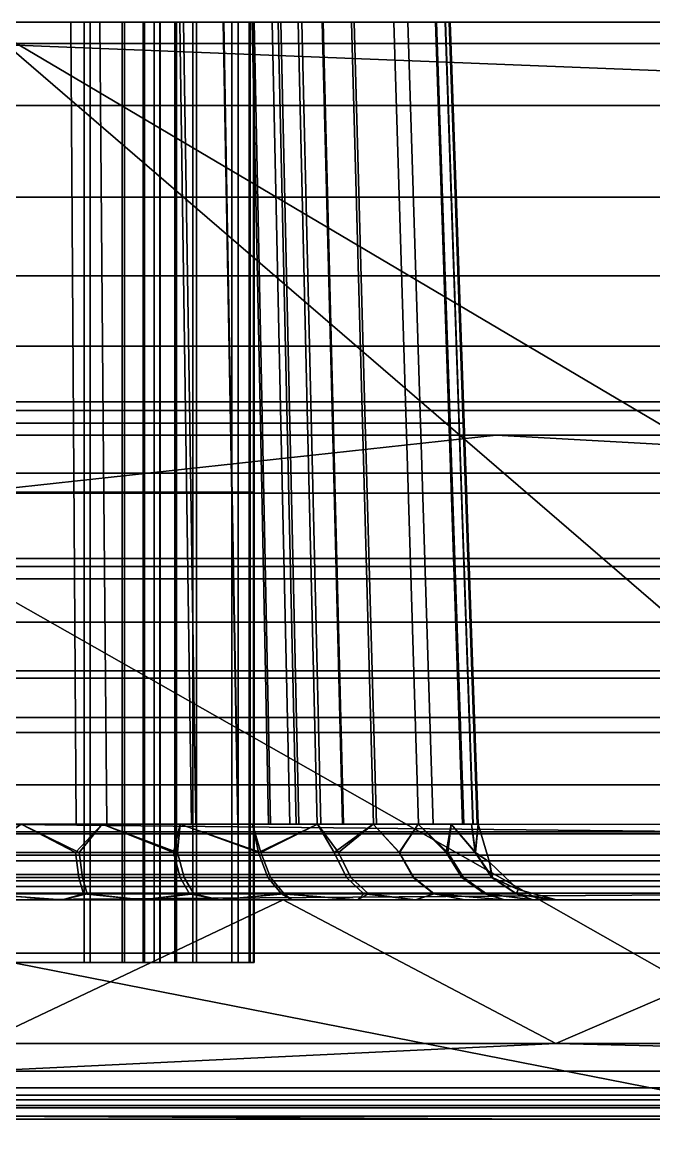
# Model space of a CAD drawing. Extents: x -11.8 to 11.8, y -23.6 to 0.1.
# Drawn here: x 0.27 to 4.3, y -6.99 to 0.13 of the extents above; entities that cross this region are included whole.
import ezdxf

# ---------------------------------------------------------------- set-up
doc = ezdxf.new("R2010")
doc.units = 0
doc.header["$MEASUREMENT"] = 0
doc.layers.add('COURO', color=7, linetype='CONTINUOUS')
doc.layers.add('METALICO', color=253, linetype='CONTINUOUS')

msp = doc.modelspace()

# ---------------------------------------------------------------- linework, layer by layer
at = {"layer": 'COURO'}
for points in [[(-10.039, -0.0033, -53.4343), (9.961, -0.0033, -53.4343), (9.961, -0.0033, 0.364), (-10.039, -0.0033, 0.364)], [(9.961, -2.5033, 0.364), (-10.039, -2.5033, 0.364), (-10.039, -0.0033, 0.364), (9.961, -0.0033, 0.364)], [(-0.1006, -0.4, -56.4665), (9.961, -0.4, -56.4665), (-0.039, -0.0033, -53.4343)], [(9.961, -0.0033, -53.4343), (-0.039, -0.0033, -53.4343), (9.961, -0.4, -56.4665)], [(9.961, -0.4, -56.4665), (-0.1006, -0.4, -56.4665), (-0.1006, -0.9847, -58.1429), (9.961, -0.9847, -58.1429)], [(9.961, -0.9847, -58.1429), (-0.1006, -0.9847, -58.1429), (-0.1006, -1.4858, -59.1568), (9.961, -1.4858, -59.1568)], [(9.961, -1.4858, -59.1568), (-0.1006, -1.4858, -59.1568), (-0.1006, -1.9351, -59.8999), (9.961, -1.9351, -59.8999)], [(9.961, -1.9351, -59.8999), (-0.1006, -1.9351, -59.8999), (-0.1006, -2.2913, -60.4125), (9.961, -2.2913, -60.4125)], [(9.961, -2.2913, -60.4125), (-0.1006, -2.2913, -60.4125), (-0.1006, -2.3462, -60.4866), (9.961, -2.3462, -60.4866)], [(9.961, -2.3462, -60.4866), (-0.1006, -2.3462, -60.4866), (-0.1006, -2.7459, -60.9923), (9.961, -2.7459, -60.9923)], [(-10.039, -2.5033, -53.4343), (9.961, -2.5033, -53.4343), (9.961, -2.5033, 0.364), (-10.039, -2.5033, 0.364)], [(3.2943, -2.5033, -53.4343), (-3.3724, -2.5033, -53.4343), (-0.1006, -2.8741, -56.0324)], [(-0.1006, -2.8741, -56.0324), (9.961, -2.8741, -56.0324), (3.2943, -2.5033, -53.4343)], [(9.961, -2.5033, -53.4343), (3.2943, -2.5033, -53.4343), (9.961, -2.8741, -56.0324)], [(9.961, -2.7459, -60.9923), (-0.1006, -2.7459, -60.9923), (-0.1006, -3.291, -61.6004), (9.961, -3.291, -61.6004)], [(9.961, -2.8741, -56.0324), (-0.1006, -2.8741, -56.0324), (-0.1006, -3.3409, -57.2884), (9.961, -3.3409, -57.2884)], [(9.961, -3.291, -61.6004), (-0.1006, -3.291, -61.6004), (-0.1006, -4.0082, -62.2865), (9.961, -4.0082, -62.2865)], [(9.961, -3.3409, -57.2884), (-0.1006, -3.3409, -57.2884), (-0.1006, -3.6969, -57.9887), (9.961, -3.6969, -57.9887)], [(-0.039, -3.4202, -12.7558), (9.961, -9.0976, -21.7269), (-10.039, -9.0976, -21.7269)], [(-10.039, -3.4202, -12.7558), (9.961, -3.4202, -12.7558), (9.961, -3.4202, 0.364), (-10.039, -3.4202, 0.364)], [(9.961, -5.4681, 0.364), (-10.039, -5.4681, 0.364), (-10.039, -3.4202, 0.364), (9.961, -3.4202, 0.364)], [(9.961, -3.4202, -12.7558), (9.961, -9.0976, -21.7269), (-0.039, -3.4202, -12.7558)], [(9.961, -3.6969, -57.9887), (-0.1006, -3.6969, -57.9887), (-0.1006, -4.0532, -58.5706), (9.961, -4.0532, -58.5706)], [(9.961, -4.0082, -62.2865), (-0.1006, -4.0082, -62.2865), (-0.1006, -5.0349, -63.0926), (9.961, -5.0349, -63.0926)], [(9.961, -4.0532, -58.5706), (-0.1006, -4.0532, -58.5706), (-0.1006, -4.3059, -58.9323), (9.961, -4.3059, -58.9323)], [(9.961, -4.3059, -58.9323), (-0.1006, -4.3059, -58.9323), (-0.1006, -4.4014, -59.0599), (9.961, -4.4014, -59.0599)], [(9.961, -4.4014, -59.0599), (-0.1006, -4.4014, -59.0599), (-0.1006, -4.736, -59.4741), (9.961, -4.736, -59.4741)], [(9.961, -4.736, -59.4741), (-0.1006, -4.736, -59.4741), (-0.1006, -5.1846, -59.9615), (9.961, -5.1846, -59.9615)], [(9.961, -5.0349, -63.0926), (-0.1006, -5.0349, -63.0926), (-0.1006, -7.5665, -64.4375), (9.961, -7.5665, -64.4375)], [(9.961, -5.1846, -59.9615), (-0.1006, -5.1846, -59.9615), (-0.1006, -5.8095, -60.5384), (9.961, -5.8095, -60.5384)], [(-10.039, -5.4681, -11.3219), (-10.039, -5.4681, 0.364), (9.961, -5.4681, 0.364), (9.961, -5.4681, -11.3219)], [(-10.039, -11.2701, -20.4899), (-10.039, -5.4681, -11.3219), (9.961, -5.4681, -11.3219)], [(9.961, -5.4681, -11.3219), (9.961, -11.2701, -20.4899), (-10.039, -11.2701, -20.4899)], [(-0.1006, -5.8095, -60.5384), (-0.1006, -6.7964, -61.2635), (4.9302, -6.7964, -61.2635)], [(9.961, -5.8095, -60.5384), (-0.1006, -5.8095, -60.5384), (4.9302, -6.7964, -61.2635)], [(4.9302, -6.7964, -61.2635), (-0.1006, -6.7964, -61.2635), (-0.1006, -8.0694, -61.9423), (4.9302, -8.0694, -61.9423)]]:
    msp.add_3dface(points, dxfattribs=at)
at = {"layer": 'METALICO'}
for points in [[(1.25, 0.1319, 11.75), (-1.25, 0.1319, 11.75), (-1.2287, 0.1319, 10.3491)], [(-1.2287, 0.1319, 10.3491), (1.2287, 0.1319, 10.3491), (1.25, 0.1319, 11.75)], [(0.2768, 0.1319, -7.5416), (-0.2768, 0.1319, -7.5416), (0, 0.1319, -6.3044)], [(-0.2768, 0.1319, -1.5672), (0.2768, 0.1319, -1.5672), (0, 0.1319, -2.8044)], [(0, 0.1319, -6.3044), (0.5408, 0.1319, -6.2188), (0.2768, 0.1319, -7.5416)], [(0.5408, 0.1319, -2.8901), (0, 0.1319, -2.8044), (0.2768, 0.1319, -1.5672)], [(0, -4.9855, 10.1704), (5.9428, -4.9855, 10.1704), (0, 0.1319, 10.3491)], [(5.9428, -4.9855, 10.1704), (6.1433, 0.1319, 10.3491), (0, 0.1319, 10.3491)], [(0, -6.3855, 11.5224), (11.0227, -6.3855, 11.5224), (0, 0.1319, 11.75)], [(11.0227, -6.3855, 11.5224), (11.2503, 0.1319, 11.75), (0, 0.1319, 11.75)], [(0.6128, -4.9855, -7.6735), (0.5783, 0.1319, -7.4982), (0.0915, 0.1319, -7.553), (0.0969, -4.9855, -7.7317)], [(0.6634, 0.1319, -2.9351), (0.6634, -2.8681, -2.9351), (0.094, -2.8681, -2.807), (0.094, 0.1319, -2.807)], [(0.135, -2.4268, -1.468), (0.1311, 0.1319, -1.5573), (0.7639, 0.1319, -1.6533), (0.7867, -2.4268, -1.5669)], [(0.1375, 0.1319, -6.299), (0.1375, -2.8681, -6.299), (0.7029, -2.8681, -6.1571), (0.7029, 0.1319, -6.1571)], [(0.821, 0.1319, -7.4399), (0.2768, 0.1319, -7.5416), (0.5408, 0.1319, -6.2188)], [(0.2768, 0.1319, -1.5672), (0.821, 0.1319, -1.669), (1.3372, 0.1319, -1.869)], [(0.2768, 0.1319, -1.5672), (1.3372, 0.1319, -1.869), (0.5408, 0.1319, -2.8901)], [(1.3372, 0.1319, -7.2399), (0.821, 0.1319, -7.4399), (0.5408, 0.1319, -6.2188)], [(1.3372, 0.1319, -1.869), (1.8079, 0.1319, -2.1604), (0.5408, 0.1319, -2.8901)], [(0.5408, 0.1319, -6.2188), (1.0286, 0.1319, -5.9702), (1.3372, 0.1319, -7.2399)], [(1.0286, 0.1319, -3.1387), (0.5408, 0.1319, -2.8901), (1.8079, 0.1319, -2.1604)], [(1.3502, -4.9855, -7.4322), (1.2742, 0.1319, -7.2704), (0.5783, 0.1319, -7.4982), (0.6128, -4.9855, -7.6735)], [(0.9062, 0.1319, -3.0574), (0.9062, -2.8681, -3.0574), (0.6634, -2.8681, -2.9351), (0.6634, 0.1319, -2.9351)], [(0.7029, 0.1319, -6.1571), (0.7029, -2.8681, -6.1571), (0.9211, -2.8681, -6.0424), (0.9211, 0.1319, -6.0424)], [(0.7867, -2.4268, -1.5669), (0.7639, 0.1319, -1.6533), (1.2991, 0.1319, -1.8503), (1.3378, -2.4268, -1.7698)], [(1.0417, 0.1319, -3.1483), (1.0417, -2.8681, -3.1483), (0.9062, -2.8681, -3.0574), (0.9062, 0.1319, -3.0574)], [(0.9211, 0.1319, -6.0424), (0.9211, -2.8681, -6.0424), (1.0486, -2.8681, -5.9555), (1.0486, 0.1319, -5.9555)], [(2.217, 0.1319, -6.5755), (1.8079, 0.1319, -6.9485), (1.0286, 0.1319, -5.9702)], [(1.8079, 0.1319, -6.9485), (1.3372, 0.1319, -7.2399), (1.0286, 0.1319, -5.9702)], [(1.8079, 0.1319, -2.1604), (2.217, 0.1319, -2.5334), (1.0286, 0.1319, -3.1387)], [(1.0286, 0.1319, -5.9702), (1.4158, 0.1319, -5.5831), (2.217, 0.1319, -6.5755)], [(1.4158, 0.1319, -3.5258), (1.0286, 0.1319, -3.1387), (2.217, 0.1319, -2.5334)], [(1.1102, 0.1319, -3.2017), (1.1102, -2.8681, -3.2017), (1.0417, -2.8681, -3.1483), (1.0417, 0.1319, -3.1483)], [(1.0486, 0.1319, -5.9555), (1.0486, -2.8681, -5.9555), (1.1102, -2.8681, -5.9072), (1.1102, 0.1319, -5.9072)], [(1.1102, 0.1319, -5.9072), (1.1102, -2.8681, -5.9072), (1.1486, -2.8681, -5.8748), (1.1486, 0.1319, -5.8748)], [(1.1473, 0.1319, -3.233), (1.1473, -2.8681, -3.233), (1.1102, -2.8681, -3.2017), (1.1102, 0.1319, -3.2017)], [(1.2438, 0.1319, -3.3234), (1.2438, -2.8681, -3.3234), (1.1473, -2.8681, -3.233), (1.1473, 0.1319, -3.233)], [(1.1486, 0.1319, -5.8748), (1.1486, -2.8681, -5.8748), (1.2534, -2.8681, -5.7757), (1.2534, 0.1319, -5.7757)], [(1.2287, 0.1319, 10.3491), (3.686, 0.1319, 10.3491), (1.25, 0.1319, 11.75)], [(1.3583, 0.1319, -3.451), (1.3583, -2.8681, -3.451), (1.2438, -2.8681, -3.3234), (1.2438, 0.1319, -3.3234)], [(3.7501, 0.1319, 11.75), (1.25, 0.1319, 11.75), (3.686, 0.1319, 10.3491)], [(1.2534, 0.1319, -5.7757), (1.2534, -2.8681, -5.7757), (1.3821, -2.8681, -5.6278), (1.3821, 0.1319, -5.6278)], [(1.644, -4.9855, -7.275), (1.5515, 0.1319, -7.1221), (1.2742, 0.1319, -7.2704), (1.3502, -4.9855, -7.4322)], [(1.3378, -2.4268, -1.7698), (1.2991, 0.1319, -1.8503), (1.5547, 0.1319, -1.9887), (1.601, -2.4268, -1.9123)], [(1.6074, 0.1319, -3.8626), (1.6074, -2.8681, -3.8626), (1.3583, -2.8681, -3.451), (1.3583, 0.1319, -3.451)], [(1.3821, 0.1319, -5.6278), (1.3821, -2.8681, -5.6278), (1.6469, -2.8681, -5.1462), (1.6469, 0.1319, -5.1462)], [(2.5507, 0.1319, -6.1337), (2.217, 0.1319, -6.5755), (1.4158, 0.1319, -5.5831)], [(2.217, 0.1319, -2.5334), (2.5507, 0.1319, -2.9751), (1.4158, 0.1319, -3.5258)], [(1.4158, 0.1319, -5.5831), (1.6643, 0.1319, -5.0952), (2.5507, 0.1319, -6.1337)], [(1.6643, 0.1319, -4.0137), (1.4158, 0.1319, -3.5258), (2.5507, 0.1319, -2.9751)], [(1.8534, -4.9855, -7.1369), (1.7492, 0.1319, -6.9917), (1.5515, 0.1319, -7.1221), (1.644, -4.9855, -7.275)], [(1.601, -2.4268, -1.9123), (1.5547, 0.1319, -1.9887), (1.7373, 0.1319, -2.1087), (1.7891, -2.4268, -2.0359)], [(1.7166, 0.1319, -4.2141), (1.7166, -2.8681, -4.2141), (1.6074, -2.8681, -3.8626), (1.6074, 0.1319, -3.8626)], [(1.6469, 0.1319, -5.1462), (1.6469, -2.8681, -5.1462), (1.7233, -2.8681, -4.8592), (1.7233, 0.1319, -4.8592)], [(2.9489, 0.1319, -5.1057), (2.7974, 0.1319, -5.6382), (1.6643, 0.1319, -5.0952)], [(2.7974, 0.1319, -5.6382), (2.5507, 0.1319, -6.1337), (1.6643, 0.1319, -5.0952)], [(2.5507, 0.1319, -2.9751), (2.7974, 0.1319, -3.4707), (1.6643, 0.1319, -4.0137)], [(2.7974, 0.1319, -3.4707), (2.9489, 0.1319, -4.0032), (1.6643, 0.1319, -4.0137)], [(1.6643, 0.1319, -5.0952), (1.75, 0.1319, -4.5544), (2.9489, 0.1319, -5.1057)], [(1.75, 0.1319, -4.5544), (1.6643, 0.1319, -4.0137), (2.9489, 0.1319, -4.0032)], [(1.7445, 0.1319, -4.4158), (1.7445, -2.8681, -4.4158), (1.7166, -2.8681, -4.2141), (1.7166, 0.1319, -4.2141)], [(1.7233, 0.1319, -4.8592), (1.7233, -2.8681, -4.8592), (1.7452, -2.8681, -4.6836), (1.7452, 0.1319, -4.6836)], [(1.7891, -2.4268, -2.0359), (1.7373, 0.1319, -2.1087), (1.8648, 0.1319, -2.2044), (1.9204, -2.4268, -2.1345)], [(1.75, 0.1319, -4.5544), (1.75, -2.8681, -4.5544), (1.7445, -2.8681, -4.4158), (1.7445, 0.1319, -4.4158)], [(1.7452, 0.1319, -4.6836), (1.7452, -2.8681, -4.6836), (1.75, -2.8681, -4.5544), (1.75, 0.1319, -4.5544)], [(2.0165, -4.9855, -7.0116), (1.9032, 0.1319, -6.8735), (1.7492, 0.1319, -6.9917), (1.8534, -4.9855, -7.1369)], [(3, 0.1319, -4.5544), (2.9489, 0.1319, -5.1057), (1.75, 0.1319, -4.5544)], [(2.9489, 0.1319, -4.0032), (3, 0.1319, -4.5544), (1.75, 0.1319, -4.5544)], [(1.9204, -2.4268, -2.1345), (1.8648, 0.1319, -2.2044), (1.9032, 0.1319, -2.2354), (1.9599, -2.4268, -2.1663)], [(2.0344, -4.9855, -6.9969), (1.92, 0.1319, -6.8595), (1.9032, 0.1319, -6.8735), (2.0165, -4.9855, -7.0116)], [(1.9599, -2.4268, -2.1663), (1.9032, 0.1319, -2.2354), (2.0296, 0.1319, -2.3452), (2.0901, -2.4268, -2.2794)], [(2.1748, -4.9855, -6.8727), (2.0526, 0.1319, -6.7424), (1.92, 0.1319, -6.8595), (2.0344, -4.9855, -6.9969)], [(2.0901, -2.4268, -2.2794), (2.0296, 0.1319, -2.3452), (2.1832, 0.1319, -2.4969), (2.2483, -2.4268, -2.4356)], [(2.3195, -4.9855, -6.728), (2.1891, 0.1319, -6.6058), (2.0526, 0.1319, -6.7424), (2.1748, -4.9855, -6.8727)], [(2.2483, -2.4268, -2.4356), (2.1832, 0.1319, -2.4969), (2.3871, 0.1319, -2.7374), (2.4582, -2.4268, -2.6833)], [(2.5117, -4.9855, -6.5027), (2.3705, 0.1319, -6.3932), (2.1891, 0.1319, -6.6058), (2.3195, -4.9855, -6.728)], [(2.797, -4.9855, -6.0648), (2.6397, 0.1319, -5.9798), (2.3705, 0.1319, -6.3932), (2.5117, -4.9855, -6.5027)], [(2.4582, -2.4268, -2.6833), (2.3871, 0.1319, -2.7374), (2.729, 0.1319, -3.3083), (2.8102, -2.4268, -3.2712)], [(3.0792, -4.9855, -5.3435), (2.9061, 0.1319, -5.2991), (2.6397, 0.1319, -5.9798), (2.797, -4.9855, -6.0648)], [(2.8102, -2.4268, -3.2712), (2.729, 0.1319, -3.3083), (2.913, 0.1319, -3.8372), (2.9998, -2.4268, -3.8158)], [(3.1441, -4.9855, -5.0224), (2.9673, 0.1319, -4.9961), (2.9061, 0.1319, -5.2991), (3.0792, -4.9855, -5.3435)], [(2.9998, -2.4268, -3.8158), (2.913, 0.1319, -3.8372), (2.9696, 0.1319, -4.1285), (3.0581, -2.4268, -4.1159)], [(3.1723, -4.9855, -4.7567), (2.9939, 0.1319, -4.7453), (2.9673, 0.1319, -4.9961), (3.1441, -4.9855, -5.0224)], [(3.0581, -2.4268, -4.1159), (2.9696, 0.1319, -4.1285), (2.9934, 0.1319, -4.3558), (3.0826, -2.4268, -4.3499)], [(3.0826, -2.4268, -4.3499), (2.9934, 0.1319, -4.3558), (3, 0.1319, -4.5544), (3.0894, -2.4268, -4.5544)], [(3.1787, -4.9855, -4.5544), (3, 0.1319, -4.5544), (2.9939, 0.1319, -4.7453), (3.1723, -4.9855, -4.7567)], [(3.686, 0.1319, 10.3491), (6.1433, 0.1319, 10.3491), (3.7501, 0.1319, 11.75)], [(6.2502, 0.1319, 11.75), (3.7501, 0.1319, 11.75), (6.1433, 0.1319, 10.3491)], [(0.1389, -4.9855, -1.3788), (0.135, -2.4268, -1.468), (0.7867, -2.4268, -1.5669), (0.8094, -4.9855, -1.4805)], [(0.8094, -4.9855, -1.4805), (0.7867, -2.4268, -1.5669), (1.3378, -2.4268, -1.7698), (1.3765, -4.9855, -1.6892)], [(1.3765, -4.9855, -1.6892), (1.3378, -2.4268, -1.7698), (1.601, -2.4268, -1.9123), (1.6473, -4.9855, -1.8359)], [(1.6473, -4.9855, -1.8359), (1.601, -2.4268, -1.9123), (1.7891, -2.4268, -2.0359), (1.8408, -4.9855, -1.963)], [(1.8408, -4.9855, -1.963), (1.7891, -2.4268, -2.0359), (1.9204, -2.4268, -2.1345), (1.9759, -4.9855, -2.0645)], [(1.9759, -4.9855, -2.0645), (1.9204, -2.4268, -2.1345), (1.9599, -2.4268, -2.1663), (2.0165, -4.9855, -2.0973)], [(2.0165, -4.9855, -2.0973), (1.9599, -2.4268, -2.1663), (2.0901, -2.4268, -2.2794), (2.1505, -4.9855, -2.2136)], [(2.1505, -4.9855, -2.2136), (2.0901, -2.4268, -2.2794), (2.2483, -2.4268, -2.4356), (2.3133, -4.9855, -2.3743)], [(2.3133, -4.9855, -2.3743), (2.2483, -2.4268, -2.4356), (2.4582, -2.4268, -2.6833), (2.5293, -4.9855, -2.6292)], [(2.5293, -4.9855, -2.6292), (2.4582, -2.4268, -2.6833), (2.8102, -2.4268, -3.2712), (2.8915, -4.9855, -3.2341)], [(2.8915, -4.9855, -3.2341), (2.8102, -2.4268, -3.2712), (2.9998, -2.4268, -3.8158), (3.0865, -4.9855, -3.7944)], [(3.0865, -4.9855, -3.7944), (2.9998, -2.4268, -3.8158), (3.0581, -2.4268, -4.1159), (3.1465, -4.9855, -4.1032)], [(3.1465, -4.9855, -4.1032), (3.0581, -2.4268, -4.1159), (3.0826, -2.4268, -4.3499), (3.1717, -4.9855, -4.344)], [(3.1717, -4.9855, -4.344), (3.0826, -2.4268, -4.3499), (3.0894, -2.4268, -4.5544), (3.1787, -4.9855, -4.5544)], [(0.6634, -2.8681, -2.9351), (0.6634, -5.8681, -2.9351), (0.094, -5.8681, -2.807), (0.094, -2.8681, -2.807)], [(0.1375, -2.8681, -6.299), (0.1375, -5.8681, -6.299), (0.7029, -5.8681, -6.1571), (0.7029, -2.8681, -6.1571)], [(0.9062, -2.8681, -3.0574), (0.9062, -5.8681, -3.0574), (0.6634, -5.8681, -2.9351), (0.6634, -2.8681, -2.9351)], [(0.7029, -2.8681, -6.1571), (0.7029, -5.8681, -6.1571), (0.9211, -5.8681, -6.0424), (0.9211, -2.8681, -6.0424)], [(1.0417, -2.8681, -3.1483), (1.0417, -5.8681, -3.1483), (0.9062, -5.8681, -3.0574), (0.9062, -2.8681, -3.0574)], [(0.9211, -2.8681, -6.0424), (0.9211, -5.8681, -6.0424), (1.0486, -5.8681, -5.9555), (1.0486, -2.8681, -5.9555)], [(1.1102, -2.8681, -3.2017), (1.1102, -5.8681, -3.2017), (1.0417, -5.8681, -3.1483), (1.0417, -2.8681, -3.1483)], [(1.0486, -2.8681, -5.9555), (1.0486, -5.8681, -5.9555), (1.1102, -5.8681, -5.9072), (1.1102, -2.8681, -5.9072)], [(1.1102, -2.8681, -5.9072), (1.1102, -5.8681, -5.9072), (1.1486, -5.8681, -5.8748), (1.1486, -2.8681, -5.8748)], [(1.1473, -2.8681, -3.233), (1.1473, -5.8681, -3.233), (1.1102, -5.8681, -3.2017), (1.1102, -2.8681, -3.2017)], [(1.2438, -2.8681, -3.3234), (1.2438, -5.8681, -3.3234), (1.1473, -5.8681, -3.233), (1.1473, -2.8681, -3.233)], [(1.1486, -2.8681, -5.8748), (1.1486, -5.8681, -5.8748), (1.2534, -5.8681, -5.7757), (1.2534, -2.8681, -5.7757)], [(1.3583, -2.8681, -3.451), (1.3583, -5.8681, -3.451), (1.2438, -5.8681, -3.3234), (1.2438, -2.8681, -3.3234)], [(1.2534, -2.8681, -5.7757), (1.2534, -5.8681, -5.7757), (1.3821, -5.8681, -5.6278), (1.3821, -2.8681, -5.6278)], [(1.6074, -2.8681, -3.8626), (1.6074, -5.8681, -3.8626), (1.3583, -5.8681, -3.451), (1.3583, -2.8681, -3.451)], [(1.3821, -2.8681, -5.6278), (1.3821, -5.8681, -5.6278), (1.6469, -5.8681, -5.1462), (1.6469, -2.8681, -5.1462)], [(1.7166, -2.8681, -4.2141), (1.7166, -5.8681, -4.2141), (1.6074, -5.8681, -3.8626), (1.6074, -2.8681, -3.8626)], [(1.6469, -2.8681, -5.1462), (1.6469, -5.8681, -5.1462), (1.7233, -5.8681, -4.8592), (1.7233, -2.8681, -4.8592)], [(1.7445, -2.8681, -4.4158), (1.7445, -5.8681, -4.4158), (1.7166, -5.8681, -4.2141), (1.7166, -2.8681, -4.2141)], [(1.7233, -2.8681, -4.8592), (1.7233, -5.8681, -4.8592), (1.7452, -5.8681, -4.6836), (1.7452, -2.8681, -4.6836)], [(1.75, -2.8681, -4.5544), (1.75, -5.8681, -4.5544), (1.7445, -5.8681, -4.4158), (1.7445, -2.8681, -4.4158)], [(1.7452, -2.8681, -4.6836), (1.7452, -5.8681, -4.6836), (1.75, -5.8681, -4.5544), (1.75, -2.8681, -4.5544)], [(5.9428, -5.0478, 10.1644), (-5.9428, -5.0478, 10.1644), (0, -4.9855, 10.1704)], [(5.9428, -5.22, 10.1027), (-5.9428, -5.22, 10.1027), (-5.9428, -5.0478, 10.1644), (5.9428, -5.0478, 10.1644)], [(-0.0051, -5.1671, -7.7742), (0.6098, -5.1671, -7.7159), (0.2625, -4.9855, -7.7223)], [(0, -4.9855, 10.1704), (5.9428, -4.9855, 10.1704), (5.9428, -5.0478, 10.1644)], [(0.6318, -5.1671, -1.3973), (0.0051, -5.1671, -1.3347), (0.2625, -4.9855, -1.3866)], [(0.7803, -4.9855, -7.6359), (0.2625, -4.9855, -7.7223), (0.6098, -5.1671, -7.7159)], [(0.2625, -4.9855, -1.3866), (0.7803, -4.9855, -1.473), (0.6318, -5.1671, -1.3973)], [(0.6098, -5.1671, -7.7159), (1.2594, -5.1671, -7.5176), (0.7803, -4.9855, -7.6359)], [(1.2347, -5.1671, -1.5809), (0.6318, -5.1671, -1.3973), (0.7803, -4.9855, -1.473)], [(1.2769, -4.9855, -7.4654), (0.7803, -4.9855, -7.6359), (1.2594, -5.1671, -7.5176)], [(0.7803, -4.9855, -1.473), (1.2769, -4.9855, -1.6435), (1.2347, -5.1671, -1.5809)], [(1.7923, -5.1671, -1.8797), (1.2347, -5.1671, -1.5809), (1.2769, -4.9855, -1.6435)], [(1.2594, -5.1671, -7.5176), (1.7762, -5.1671, -7.2399), (1.2769, -4.9855, -7.4654)], [(1.7386, -4.9855, -7.2155), (1.2769, -4.9855, -7.4654), (1.7762, -5.1671, -7.2399)], [(1.2769, -4.9855, -1.6435), (1.7386, -4.9855, -1.8933), (1.7923, -5.1671, -1.8797)], [(2.1529, -4.9855, -6.8931), (1.7386, -4.9855, -7.2155), (1.7762, -5.1671, -7.2399)], [(1.7386, -4.9855, -1.8933), (2.1529, -4.9855, -2.2158), (1.7923, -5.1671, -1.8797)], [(1.7762, -5.1671, -7.2399), (2.2607, -5.1671, -6.847), (2.1529, -4.9855, -6.8931)], [(2.2884, -5.1671, -2.2895), (1.7923, -5.1671, -1.8797), (2.1529, -4.9855, -2.2158)], [(2.5084, -4.9855, -6.5068), (2.1529, -4.9855, -6.8931), (2.2607, -5.1671, -6.847)], [(2.1529, -4.9855, -2.2158), (2.5084, -4.9855, -2.602), (2.2884, -5.1671, -2.2895)], [(2.2607, -5.1671, -6.847), (2.6737, -5.1671, -6.3482), (2.5084, -4.9855, -6.5068)], [(2.6768, -5.1671, -2.7652), (2.2884, -5.1671, -2.2895), (2.5084, -4.9855, -2.602)], [(2.7956, -4.9855, -6.0673), (2.5084, -4.9855, -6.5068), (2.6737, -5.1671, -6.3482)], [(2.5084, -4.9855, -2.602), (2.7956, -4.9855, -3.0415), (2.6768, -5.1671, -2.7652)], [(2.6737, -5.1671, -6.3482), (2.9741, -5.1671, -5.7879), (2.7956, -4.9855, -6.0673)], [(2.9844, -5.1671, -3.3462), (2.6768, -5.1671, -2.7652), (2.7956, -4.9855, -3.0415)], [(3.0065, -4.9855, -5.5866), (2.7956, -4.9855, -6.0673), (2.9741, -5.1671, -5.7879)], [(2.7956, -4.9855, -3.0415), (3.0065, -4.9855, -3.5223), (2.9844, -5.1671, -3.3462)], [(2.9741, -5.1671, -5.7879), (3.1595, -5.1671, -5.1744), (3.0065, -4.9855, -5.5866)], [(3.1619, -5.1671, -3.9468), (2.9844, -5.1671, -3.3462), (3.0065, -4.9855, -3.5223)], [(3.1354, -4.9855, -5.0776), (3.0065, -4.9855, -5.5866), (3.1595, -5.1671, -5.1744)], [(3.0065, -4.9855, -3.5223), (3.1354, -4.9855, -4.0312), (3.1619, -5.1671, -3.9468)], [(3.1787, -4.9855, -4.5544), (3.1354, -4.9855, -5.0776), (3.1595, -5.1671, -5.1744)], [(3.1354, -4.9855, -4.0312), (3.1787, -4.9855, -4.5544), (3.1619, -5.1671, -3.9468)], [(3.2513, -5.2281, -4.5544), (3.1787, -4.9855, -4.5544), (3.1595, -5.1671, -5.1744)], [(3.1787, -4.9855, -4.5544), (3.2513, -5.2281, -4.5544), (3.1619, -5.1671, -3.9468)], [(0.6306, -5.326, -7.8235), (0.6098, -5.1671, -7.7159), (-0.0051, -5.1671, -7.7742), (-0.0053, -5.326, -7.8837)], [(0.0053, -5.326, -1.2252), (0.0051, -5.1671, -1.3347), (0.6318, -5.1671, -1.3973), (0.6533, -5.326, -1.2899)], [(1.3022, -5.326, -7.6185), (1.2594, -5.1671, -7.5176), (0.6098, -5.1671, -7.7159), (0.6306, -5.326, -7.8235)], [(0.6533, -5.326, -1.2899), (0.6318, -5.1671, -1.3973), (1.2347, -5.1671, -1.5809), (1.2768, -5.326, -1.4797)], [(1.2768, -5.326, -1.4797), (1.2347, -5.1671, -1.5809), (1.7923, -5.1671, -1.8797), (1.8533, -5.326, -1.7887)], [(1.8367, -5.326, -7.3313), (1.7762, -5.1671, -7.2399), (1.2594, -5.1671, -7.5176), (1.3022, -5.326, -7.6185)], [(2.3377, -5.326, -6.925), (2.2607, -5.1671, -6.847), (1.7762, -5.1671, -7.2399), (1.8367, -5.326, -7.3313)], [(1.8533, -5.326, -1.7887), (1.7923, -5.1671, -1.8797), (2.2884, -5.1671, -2.2895), (2.3662, -5.326, -2.2124)], [(2.7647, -5.326, -6.4093), (2.6737, -5.1671, -6.3482), (2.2607, -5.1671, -6.847), (2.3377, -5.326, -6.925)], [(2.3662, -5.326, -2.2124), (2.2884, -5.1671, -2.2895), (2.6768, -5.1671, -2.7652), (2.7679, -5.326, -2.7043)], [(3.0753, -5.326, -5.8299), (2.9741, -5.1671, -5.7879), (2.6737, -5.1671, -6.3482), (2.7647, -5.326, -6.4093)], [(2.7679, -5.326, -2.7043), (2.6768, -5.1671, -2.7652), (2.9844, -5.1671, -3.3462), (3.086, -5.326, -3.3051)], [(3.267, -5.326, -5.1955), (3.1595, -5.1671, -5.1744), (2.9741, -5.1671, -5.7879), (3.0753, -5.326, -5.8299)], [(3.086, -5.326, -3.3051), (2.9844, -5.1671, -3.3462), (3.1619, -5.1671, -3.9468), (3.2695, -5.326, -3.9262)], [(3.1595, -5.1671, -5.1744), (3.267, -5.326, -5.1955), (3.2513, -5.2281, -4.5544)], [(3.2695, -5.326, -3.9262), (3.1619, -5.1671, -3.9468), (3.2513, -5.2281, -4.5544)], [(5.9428, -5.3073, 10.0381), (-5.9428, -5.3073, 10.0381), (-5.9428, -5.22, 10.1027), (5.9428, -5.22, 10.1027)], [(3.4335, -5.404, -4.5544), (3.2513, -5.2281, -4.5544), (3.267, -5.326, -5.1955)], [(3.2513, -5.2281, -4.5544), (3.4335, -5.404, -4.5544), (3.2695, -5.326, -3.9262)], [(5.9428, -5.3481, 9.9957), (-5.9428, -5.3481, 9.9957), (-5.9428, -5.3073, 10.0381), (5.9428, -5.3073, 10.0381)], [(0.6604, -5.4298, -7.9779), (0.6306, -5.326, -7.8235), (-0.0053, -5.326, -7.8837), (-0.0056, -5.4298, -8.041)], [(0.0056, -5.4298, -1.0679), (0.0053, -5.326, -1.2252), (0.6533, -5.326, -1.2899), (0.6841, -5.4298, -1.1357)], [(1.3637, -5.4298, -7.7632), (1.3022, -5.326, -7.6185), (0.6306, -5.326, -7.8235), (0.6604, -5.4298, -7.9779)], [(0.6841, -5.4298, -1.1357), (0.6533, -5.326, -1.2899), (1.2768, -5.326, -1.4797), (1.3371, -5.4298, -1.3345)], [(1.3371, -5.4298, -1.3345), (1.2768, -5.326, -1.4797), (1.8533, -5.326, -1.7887), (1.9408, -5.4298, -1.658)], [(1.9234, -5.4298, -7.4624), (1.8367, -5.326, -7.3313), (1.3022, -5.326, -7.6185), (1.3637, -5.4298, -7.7632)], [(2.4481, -5.4298, -7.037), (2.3377, -5.326, -6.925), (1.8367, -5.326, -7.3313), (1.9234, -5.4298, -7.4624)], [(1.9408, -5.4298, -1.658), (1.8533, -5.326, -1.7887), (2.3662, -5.326, -2.2124), (2.478, -5.4298, -2.1018)], [(2.8953, -5.4298, -6.4969), (2.7647, -5.326, -6.4093), (2.3377, -5.326, -6.925), (2.4481, -5.4298, -7.037)], [(2.478, -5.4298, -2.1018), (2.3662, -5.326, -2.2124), (2.7679, -5.326, -2.7043), (2.8986, -5.4298, -2.6169)], [(3.2205, -5.4298, -5.8902), (3.0753, -5.326, -5.8299), (2.7647, -5.326, -6.4093), (2.8953, -5.4298, -6.4969)], [(2.8986, -5.4298, -2.6169), (2.7679, -5.326, -2.7043), (3.086, -5.326, -3.3051), (3.2317, -5.4298, -3.2461)], [(3.4213, -5.4298, -5.2258), (3.267, -5.326, -5.1955), (3.0753, -5.326, -5.8299), (3.2205, -5.4298, -5.8902)], [(3.2317, -5.4298, -3.2461), (3.086, -5.326, -3.3051), (3.2695, -5.326, -3.9262), (3.4239, -5.4298, -3.8965)], [(3.267, -5.326, -5.1955), (3.4213, -5.4298, -5.2258), (3.4335, -5.404, -4.5544)], [(3.4239, -5.4298, -3.8965), (3.2695, -5.326, -3.9262), (3.4335, -5.404, -4.5544)], [(5.9428, -5.3843, 9.9479), (-5.9428, -5.3843, 9.9479), (-5.9428, -5.3481, 9.9957), (5.9428, -5.3481, 9.9957)], [(5.9428, -5.4266, 9.8702), (-5.9428, -5.4266, 9.8702), (-5.9428, -5.3843, 9.9479), (5.9428, -5.3843, 9.9479)], [(3.6784, -5.4681, -4.5544), (3.4335, -5.404, -4.5544), (3.4213, -5.4298, -5.2258)], [(3.4335, -5.404, -4.5544), (3.6784, -5.4681, -4.5544), (3.4239, -5.4298, -3.8965)], [(-5.9428, -5.4266, 9.8702), (5.9428, -5.4266, 9.8702), (0, -5.4681, 9.6707)], [(-1.9341, -5.4681, -11.5544), (1.9341, -5.4681, -11.5544), (0, -6.3855, -11.5224)], [(-1.3815, -5.4681, 3.6064), (1.3815, -5.4681, 3.6064), (1.3815, -5.4681, 6.6386), (-1.3815, -5.4681, 6.6386)], [(-1.3815, -5.4681, 0.5742), (1.3815, -5.4681, 0.5742), (1.3815, -5.4681, 3.6064), (-1.3815, -5.4681, 3.6064)], [(-0.8185, -5.4681, -0.9683), (0.8185, -5.4681, -0.9683), (-1.3815, -5.4681, 0.5742)], [(-1.3815, -5.4681, 6.6386), (1.3815, -5.4681, 6.6386), (0, -5.4681, 9.6707)], [(1.3815, -5.4681, 0.5742), (-1.3815, -5.4681, 0.5742), (0.8185, -5.4681, -0.9683)], [(-1.0745, -5.4681, -11.5544), (1.0745, -5.4681, -11.5544), (-0.8185, -5.4681, -8.1406)], [(0.8185, -5.4681, -8.1406), (-0.8185, -5.4681, -8.1406), (1.0745, -5.4681, -11.5544)], [(0, -5.4681, -8.2328), (0.5235, -5.4681, -8.1954), (-0.0056, -5.4298, -8.041)], [(0.6604, -5.4298, -7.9779), (-0.0056, -5.4298, -8.041), (0.5235, -5.4681, -8.1954)], [(5.9428, -5.4681, 9.6707), (0, -5.4681, 9.6707), (5.9428, -5.4266, 9.8702)], [(0.5235, -5.4681, -0.9135), (0, -5.4681, -0.876), (0.0056, -5.4298, -1.0679)], [(1.9809, -5.4681, 9.6707), (0, -5.4681, 9.6707), (1.3815, -5.4681, 6.6386)], [(3.6742, -6.3855, -11.5224), (0, -6.3855, -11.5224), (1.9341, -5.4681, -11.5544)], [(0.0056, -5.4298, -1.0679), (0.6841, -5.4298, -1.1357), (0.5235, -5.4681, -0.9135)], [(0.5235, -5.4681, -8.1954), (1.0363, -5.4681, -8.0838), (0.6604, -5.4298, -7.9779)], [(1.0363, -5.4681, -1.025), (0.5235, -5.4681, -0.9135), (0.6841, -5.4298, -1.1357)], [(1.3637, -5.4298, -7.7632), (0.6604, -5.4298, -7.9779), (1.0363, -5.4681, -8.0838)], [(0.6841, -5.4298, -1.1357), (1.3371, -5.4298, -1.3345), (1.0363, -5.4681, -1.025)], [(0.8185, -5.4681, -0.9683), (2.2934, -5.4681, -1.6786), (1.3815, -5.4681, 0.5742)], [(2.2934, -5.4681, -7.4303), (0.8185, -5.4681, -8.1406), (4.1446, -5.4681, -8.5223)], [(1.0745, -5.4681, -11.5544), (4.1446, -5.4681, -8.5223), (0.8185, -5.4681, -8.1406)], [(1.0363, -5.4681, -8.0838), (1.5281, -5.4681, -7.9004), (1.3637, -5.4298, -7.7632)], [(1.5281, -5.4681, -1.2085), (1.0363, -5.4681, -1.025), (1.3371, -5.4298, -1.3345)], [(1.0745, -5.4681, -11.5544), (3.2236, -5.4681, -11.5544), (4.1446, -5.4681, -8.5223)], [(1.3371, -5.4298, -1.3345), (1.9408, -5.4298, -1.658), (1.5281, -5.4681, -1.2085)], [(1.9234, -5.4298, -7.4624), (1.3637, -5.4298, -7.7632), (1.5281, -5.4681, -7.9004)], [(1.3815, -5.4681, 3.6064), (4.1446, -5.4681, 3.6064), (4.1446, -5.4681, 6.6386), (1.3815, -5.4681, 6.6386)], [(1.3815, -5.4681, 0.5742), (4.1446, -5.4681, 0.5742), (4.1446, -5.4681, 3.6064), (1.3815, -5.4681, 3.6064)], [(1.3815, -5.4681, 6.6386), (4.1446, -5.4681, 6.6386), (1.9809, -5.4681, 9.6707)], [(4.1446, -5.4681, 0.5742), (1.3815, -5.4681, 0.5742), (2.2934, -5.4681, -1.6786)], [(1.5281, -5.4681, -7.9004), (1.9887, -5.4681, -7.6489), (1.9234, -5.4298, -7.4624)], [(1.9887, -5.4681, -1.46), (1.5281, -5.4681, -1.2085), (1.9408, -5.4298, -1.658)], [(1.9887, -5.4681, -7.6489), (2.4088, -5.4681, -7.3344), (1.9234, -5.4298, -7.4624)], [(2.4481, -5.4298, -7.037), (1.9234, -5.4298, -7.4624), (2.4088, -5.4681, -7.3344)], [(1.9341, -5.4681, -11.5544), (5.8024, -5.4681, -11.5544), (3.6742, -6.3855, -11.5224)], [(2.4088, -5.4681, -1.7745), (1.9887, -5.4681, -1.46), (1.9408, -5.4298, -1.658)], [(1.9408, -5.4298, -1.658), (2.478, -5.4298, -2.1018), (2.4088, -5.4681, -1.7745)], [(3.9618, -5.4681, 9.6707), (1.9809, -5.4681, 9.6707), (4.1446, -5.4681, 6.6386)], [(2.2934, -5.4681, -1.6786), (3.3141, -5.4681, -2.9584), (4.1446, -5.4681, -2.4579)], [(3.3141, -5.4681, -6.1504), (2.2934, -5.4681, -7.4303), (4.1446, -5.4681, -8.5223)], [(4.1446, -5.4681, -2.4579), (4.1446, -5.4681, 0.5742), (2.2934, -5.4681, -1.6786)], [(2.4088, -5.4681, -7.3344), (2.7799, -5.4681, -6.9633), (2.4481, -5.4298, -7.037)], [(2.7799, -5.4681, -2.1456), (2.4088, -5.4681, -1.7745), (2.478, -5.4298, -2.1018)], [(2.8953, -5.4298, -6.4969), (2.4481, -5.4298, -7.037), (2.7799, -5.4681, -6.9633)], [(2.478, -5.4298, -2.1018), (2.8986, -5.4298, -2.6169), (2.7799, -5.4681, -2.1456)], [(2.7799, -5.4681, -6.9633), (3.0945, -5.4681, -6.5431), (2.8953, -5.4298, -6.4969)], [(3.0945, -5.4681, -2.5658), (2.7799, -5.4681, -2.1456), (2.8986, -5.4298, -2.6169)], [(3.0945, -5.4681, -6.5431), (3.346, -5.4681, -6.0825), (2.8953, -5.4298, -6.4969)], [(3.2205, -5.4298, -5.8902), (2.8953, -5.4298, -6.4969), (3.346, -5.4681, -6.0825)], [(3.346, -5.4681, -3.0264), (3.0945, -5.4681, -2.5658), (2.8986, -5.4298, -2.6169)], [(2.8986, -5.4298, -2.6169), (3.2317, -5.4298, -3.2461), (3.346, -5.4681, -3.0264)], [(3.346, -5.4681, -6.0825), (3.5294, -5.4681, -5.5908), (3.2205, -5.4298, -5.8902)], [(3.4213, -5.4298, -5.2258), (3.2205, -5.4298, -5.8902), (3.5294, -5.4681, -5.5908)], [(3.2236, -5.4681, -11.5544), (5.3726, -5.4681, -11.5544), (4.1446, -5.4681, -8.5223)], [(3.5294, -5.4681, -3.5181), (3.346, -5.4681, -3.0264), (3.2317, -5.4298, -3.2461)], [(3.2317, -5.4298, -3.2461), (3.4239, -5.4298, -3.8965), (3.5294, -5.4681, -3.5181)], [(3.3141, -5.4681, -2.9584), (3.6784, -5.4681, -4.5544), (4.1446, -5.4681, -2.4579)], [(3.6784, -5.4681, -4.5544), (3.3141, -5.4681, -6.1504), (4.1446, -5.4681, -5.4901)], [(4.1446, -5.4681, -8.5223), (4.1446, -5.4681, -5.4901), (3.3141, -5.4681, -6.1504)], [(3.5294, -5.4681, -5.5908), (3.641, -5.4681, -5.0779), (3.4213, -5.4298, -5.2258)], [(3.641, -5.4681, -5.0779), (3.6784, -5.4681, -4.5544), (3.4213, -5.4298, -5.2258)], [(3.6784, -5.4681, -4.5544), (3.641, -5.4681, -4.031), (3.4239, -5.4298, -3.8965)], [(3.641, -5.4681, -4.031), (3.5294, -5.4681, -3.5181), (3.4239, -5.4298, -3.8965)], [(7.3485, -6.3855, -11.5224), (3.6742, -6.3855, -11.5224), (5.8024, -5.4681, -11.5544)], [(6.9077, -5.4681, -2.4579), (4.1446, -5.4681, -2.4579), (3.6784, -5.4681, -4.5544)], [(4.1446, -5.4681, -5.4901), (6.9077, -5.4681, -5.4901), (3.6784, -5.4681, -4.5544)], [(6.9077, -5.4681, -2.4579), (3.6784, -5.4681, -4.5544), (6.9077, -5.4681, -5.4901)], [(5.9428, -5.4681, 9.6707), (3.9618, -5.4681, 9.6707), (4.1446, -5.4681, 6.6386)], [(4.1446, -5.4681, 3.6064), (6.9077, -5.4681, 3.6064), (6.9077, -5.4681, 6.6386), (4.1446, -5.4681, 6.6386)], [(4.1446, -5.4681, 0.5742), (6.9077, -5.4681, 0.5742), (6.9077, -5.4681, 3.6064), (4.1446, -5.4681, 3.6064)], [(4.1446, -5.4681, -2.4579), (6.9077, -5.4681, -2.4579), (6.9077, -5.4681, 0.5742), (4.1446, -5.4681, 0.5742)], [(4.1446, -5.4681, -8.5223), (6.9077, -5.4681, -8.5223), (6.9077, -5.4681, -5.4901), (4.1446, -5.4681, -5.4901)], [(4.1446, -5.4681, 6.6386), (6.9077, -5.4681, 6.6386), (5.9428, -5.4681, 9.6707)], [(6.9077, -5.4681, -8.5223), (4.1446, -5.4681, -8.5223), (5.3726, -5.4681, -11.5544)], [(0.5408, -5.8681, -6.2188), (0.1829, -5.8681, -6.2949), (0.253, -5.8681, -5.8194)], [(0.1829, -5.8681, -2.814), (0.5408, -5.8681, -2.8901), (0.253, -5.8681, -3.2894)], [(0.759, -5.8681, -3.7954), (0.253, -5.8681, -3.7954), (0.253, -5.8681, -3.2894), (0.759, -5.8681, -3.2894)], [(0.759, -5.8681, -4.3014), (0.253, -5.8681, -4.3014), (0.253, -5.8681, -3.7954), (0.759, -5.8681, -3.7954)], [(0.759, -5.8681, -4.8074), (0.253, -5.8681, -4.8074), (0.253, -5.8681, -4.3014), (0.759, -5.8681, -4.3014)], [(0.759, -5.8681, -5.3134), (0.253, -5.8681, -5.3134), (0.253, -5.8681, -4.8074), (0.759, -5.8681, -4.8074)], [(0.759, -5.8681, -5.8194), (0.253, -5.8681, -5.8194), (0.253, -5.8681, -5.3134), (0.759, -5.8681, -5.3134)], [(0.759, -5.8681, -3.2894), (0.253, -5.8681, -3.2894), (0.5408, -5.8681, -2.8901)], [(0.253, -5.8681, -5.8194), (0.759, -5.8681, -5.8194), (0.5408, -5.8681, -6.2188)], [(0.875, -5.8681, -6.07), (0.5408, -5.8681, -6.2188), (0.759, -5.8681, -5.8194)], [(0.5408, -5.8681, -2.8901), (0.875, -5.8681, -3.0389), (0.759, -5.8681, -3.2894)], [(1.265, -5.8681, -4.3014), (0.759, -5.8681, -4.3014), (0.759, -5.8681, -3.7954), (1.265, -5.8681, -3.7954)], [(1.265, -5.8681, -4.8074), (0.759, -5.8681, -4.8074), (0.759, -5.8681, -4.3014), (1.265, -5.8681, -4.3014)], [(1.265, -5.8681, -5.3134), (0.759, -5.8681, -5.3134), (0.759, -5.8681, -4.8074), (1.265, -5.8681, -4.8074)], [(1.171, -5.8681, -5.8549), (0.875, -5.8681, -6.07), (0.759, -5.8681, -5.8194)], [(0.875, -5.8681, -3.0389), (1.171, -5.8681, -3.2539), (0.759, -5.8681, -3.2894)], [(0.759, -5.8681, -3.7954), (0.759, -5.8681, -3.2894), (1.265, -5.8681, -3.7954)], [(0.759, -5.8681, -5.8194), (0.759, -5.8681, -5.3134), (1.171, -5.8681, -5.8549)], [(0.759, -5.8681, -5.3134), (1.265, -5.8681, -5.3134), (1.171, -5.8681, -5.8549)], [(0.759, -5.8681, -3.2894), (1.171, -5.8681, -3.2539), (1.265, -5.8681, -3.7954)], [(1.4158, -5.8681, -5.5831), (1.171, -5.8681, -5.8549), (1.265, -5.8681, -5.3134)], [(1.171, -5.8681, -3.2539), (1.4158, -5.8681, -3.5258), (1.265, -5.8681, -3.7954)], [(1.75, -5.8681, -4.5544), (1.7118, -5.8681, -4.9183), (1.265, -5.8681, -4.8074)], [(1.7118, -5.8681, -4.9183), (1.5987, -5.8681, -5.2662), (1.265, -5.8681, -4.8074)], [(1.5987, -5.8681, -5.2662), (1.4158, -5.8681, -5.5831), (1.265, -5.8681, -5.3134)], [(1.4158, -5.8681, -3.5258), (1.5987, -5.8681, -3.8427), (1.265, -5.8681, -3.7954)], [(1.5987, -5.8681, -3.8427), (1.7118, -5.8681, -4.1906), (1.265, -5.8681, -4.3014)], [(1.7118, -5.8681, -4.1906), (1.75, -5.8681, -4.5544), (1.265, -5.8681, -4.3014)], [(1.265, -5.8681, -4.3014), (1.265, -5.8681, -3.7954), (1.5987, -5.8681, -3.8427)], [(1.265, -5.8681, -4.8074), (1.265, -5.8681, -4.3014), (1.75, -5.8681, -4.5544)], [(1.265, -5.8681, -5.3134), (1.265, -5.8681, -4.8074), (1.5987, -5.8681, -5.2662)], [(3.6742, -6.3855, -11.5224), (-3.6742, -6.3855, -11.5224), (0, -6.563, -11.4831)], [(-3.6742, -6.3855, 11.5224), (3.6742, -6.3855, 11.5224), (0, -6.563, 11.4831)], [(0, -6.563, -11.4831), (11.0227, -6.563, -11.4831), (3.6742, -6.3855, -11.5224)], [(11.0227, -6.563, 11.4831), (0, -6.563, 11.4831), (3.6742, -6.3855, 11.5224)], [(11.0227, -6.3855, -11.5224), (3.6742, -6.3855, -11.5224), (11.0227, -6.563, -11.4831)], [(3.6742, -6.3855, 11.5224), (11.0227, -6.3855, 11.5224), (11.0227, -6.563, 11.4831)], [(11.0227, -6.563, -11.4831), (0, -6.563, -11.4831), (0, -6.6681, -11.4227), (11.0227, -6.6681, -11.4227)], [(0, -6.563, 11.4831), (11.0227, -6.563, 11.4831), (11.0227, -6.6681, 11.4227), (0, -6.6681, 11.4227)], [(11.0227, -6.6681, -11.4227), (0, -6.6681, -11.4227), (0, -6.7152, -11.3826), (11.0227, -6.7152, -11.3826)], [(0, -6.6681, 11.4227), (11.0227, -6.6681, 11.4227), (11.0227, -6.7152, 11.3826), (0, -6.7152, 11.3826)], [(11.0227, -6.7152, -11.3826), (0, -6.7152, -11.3826), (0, -6.7455, -11.3507), (11.0227, -6.7455, -11.3507)], [(0, -6.7152, 11.3826), (11.0227, -6.7152, 11.3826), (11.0227, -6.7455, 11.3507), (0, -6.7455, 11.3507)], [(11.0227, -6.7455, -11.3507), (0, -6.7455, -11.3507), (0, -6.7813, -11.3043), (11.0227, -6.7813, -11.3043)], [(0, -6.7455, 11.3507), (11.0227, -6.7455, 11.3507), (11.0227, -6.7813, 11.3043), (0, -6.7813, 11.3043)], [(11.0227, -6.7813, -11.3043), (0, -6.7813, -11.3043), (0, -6.85, -11.156), (11.0227, -6.85, -11.156)], [(0, -6.7813, 11.3043), (11.0227, -6.7813, 11.3043), (11.0227, -6.85, 11.156), (0, -6.85, 11.156)], [(-11.0227, -6.8681, -11.0227), (11.0227, -6.8681, -11.0227), (11.0227, -6.8681, 11.0227), (-11.0227, -6.8681, 11.0227)], [(-3.6742, -6.8681, -11.0227), (3.6742, -6.8681, -11.0227), (0, -6.85, -11.156)], [(3.6742, -6.8681, 11.0227), (-3.6742, -6.8681, 11.0227), (0, -6.85, 11.156)], [(11.0227, -6.85, -11.156), (0, -6.85, -11.156), (3.6742, -6.8681, -11.0227)], [(0, -6.85, 11.156), (11.0227, -6.85, 11.156), (3.6742, -6.8681, 11.0227)], [(3.6742, -6.8681, -11.0227), (11.0227, -6.8681, -11.0227), (11.0227, -6.85, -11.156)], [(11.0227, -6.8681, 11.0227), (3.6742, -6.8681, 11.0227), (11.0227, -6.85, 11.156)]]:
    msp.add_3dface(points, dxfattribs=at)

doc.saveas('drawing.dxf')
